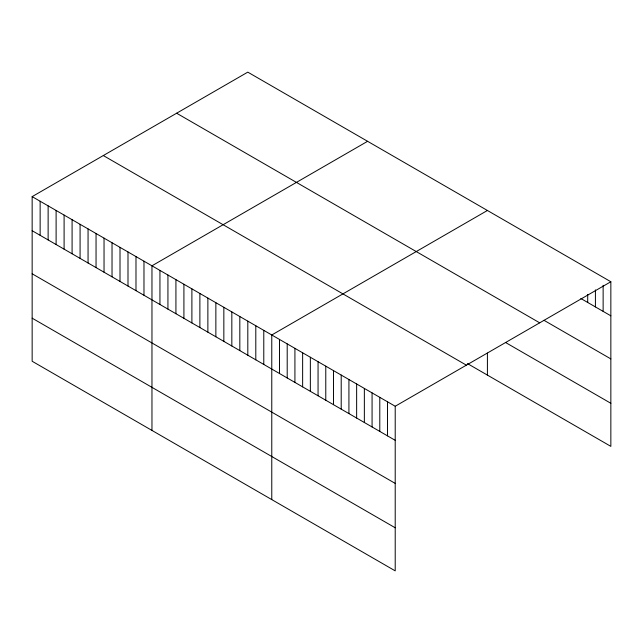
<?xml version="1.0" encoding="UTF-8"?>
<svg xmlns="http://www.w3.org/2000/svg" width="643" height="643" viewBox="0 0 643 643"><rect width="100%" height="100%" fill="white"/><g stroke="black" fill="none" stroke-linecap="round" stroke-linejoin="round"><path stroke-width="0.96" d="M32.15 196.629L395.212 406.247L395.212 570.863L32.15 361.253L32.15 196.629L247.788 72.137L610.85 281.747L610.85 446.371L467.437 363.568M367.595 141.307L151.965 265.8L151.965 430.424M487.41 210.478L271.772 334.979L271.772 499.595M395.212 406.247L610.85 281.747M580.846 298.505L610.85 315.826M543.986 320.302L610.85 358.907M176.624 113.216L539.694 322.834M505.406 342.414L610.85 403.29M103.306 155.55L466.376 365.16M32.15 230.708L395.212 440.318M32.15 273.789L395.212 483.399M32.15 318.172L395.212 527.782M603.134 285.315L603.134 311.373M595.418 289.88L595.418 306.92M587.702 294.446L587.702 302.467M487.41 353.079L487.41 375.102M387.496 401.795L387.496 435.866M379.788 397.334L379.788 431.413M372.072 392.881L372.072 426.96M364.356 388.428L364.356 422.507M356.64 383.975L356.64 418.054M348.924 379.523L348.924 413.594M341.208 375.062L341.208 409.141M333.492 370.609L333.492 404.688M325.776 366.156L325.776 400.235M318.06 361.704L318.06 395.783M310.352 357.251L310.352 391.322M302.636 352.79L302.636 386.869M294.92 348.337L294.92 382.416M287.204 343.884L287.204 377.963M279.488 339.432L279.488 373.511M263.783 330.365L263.783 364.444M255.801 325.752L255.801 359.831M247.812 321.138L247.812 355.217M239.823 316.533L239.823 350.604M231.834 311.919L231.834 345.998M223.844 307.306L223.844 341.385M215.863 302.692L215.863 336.771M207.874 298.087L207.874 332.158M199.885 293.473L199.885 327.552M191.895 288.86L191.895 322.939M183.914 284.246L183.914 318.325M175.925 279.641L175.925 313.72M167.936 275.027L167.936 309.106M159.946 270.414L159.946 304.493M143.976 261.195L143.976 295.274M135.986 256.581L135.986 290.66M127.997 251.968L127.997 286.047M120.008 247.354L120.008 281.433M112.027 242.749L112.027 276.828M104.037 238.135L104.037 272.214M96.048 233.522L96.048 267.601M88.059 228.916L88.059 262.987M80.078 224.303L80.078 258.382M72.088 219.689L72.088 253.768M64.099 215.075L64.099 249.154M56.11 210.47L56.11 244.541M48.129 205.856L48.129 239.935M40.139 201.243L40.139 235.322"/></g></svg>
